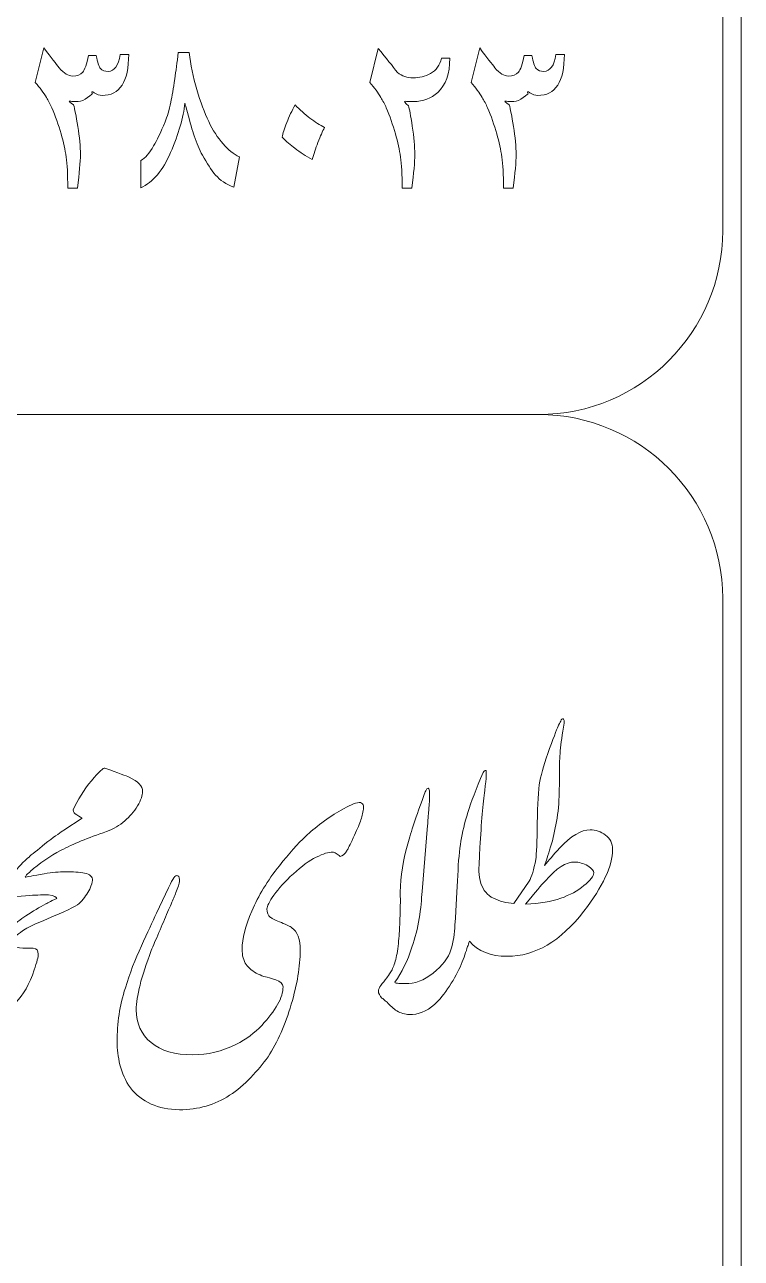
# Model space of a CAD drawing. Header units: millimetres. Extents: x 62 to 462, y 96 to 456.
# Drawn here: x 443.06 to 462.31, y 393.12 to 426.28 of the extents above; entities that cross this region are included whole.
import ezdxf

# ---------------------------------------------------------------- set-up
doc = ezdxf.new("R2010")
doc.units = ezdxf.units.MM
doc.header["$MEASUREMENT"] = 0
doc.layers.add('Layer 1', color=7, linetype='Continuous')

msp = doc.modelspace()

# ---------------------------------------------------------------- linework, layer by layer
at = {"layer": 'Layer 1', "color": 242, "lineweight": 18}
msp.add_lwpolyline([(62.3067, 95.8033), (462.3067, 95.8033), (462.3067, 455.8033), (62.3067, 455.8033), (62.3067, 95.8033)], close=True, dxfattribs=at)
at = {"layer": 'Layer 1', "color": 250, "lineweight": 18}
for points, knots in [([(427.2442, 455.3033), (427.2442, 455.3033), (456.8692, 455.3033), (456.8692, 455.3033), (459.5887, 455.3033), (461.8067, 453.0853), (461.8067, 450.3658), (461.8067, 450.3658), (461.8067, 420.7408), (461.8067, 420.7408), (461.8067, 418.0213), (459.5887, 415.8033), (456.8692, 415.8033), (456.8692, 415.8033), (427.2442, 415.8033), (427.2442, 415.8033), (424.5247, 415.8033), (422.3067, 418.0213), (422.3067, 420.7408), (422.3067, 420.7408), (422.3067, 450.3658), (422.3067, 450.3658), (422.3067, 453.0853), (424.5247, 455.3033), (427.2442, 455.3033)], [0, 0, 0, 0, 0.125, 0.125, 0.125, 0.25, 0.25, 0.25, 0.375, 0.375, 0.375, 0.5, 0.5, 0.5, 0.625, 0.625, 0.625, 0.75, 0.75, 0.75, 0.875, 0.875, 0.875, 1, 1, 1, 1]), ([(427.2442, 415.8033), (427.2442, 415.8033), (456.8692, 415.8033), (456.8692, 415.8033), (459.5887, 415.8033), (461.8067, 413.5853), (461.8067, 410.8658), (461.8067, 410.8658), (461.8067, 381.2408), (461.8067, 381.2408), (461.8067, 378.5213), (459.5887, 376.3033), (456.8692, 376.3033), (456.8692, 376.3033), (427.2442, 376.3033), (427.2442, 376.3033), (424.5247, 376.3033), (422.3067, 378.5213), (422.3067, 381.2408), (422.3067, 381.2408), (422.3067, 410.8658), (422.3067, 410.8658), (422.3067, 413.5853), (424.5247, 415.8033), (427.2442, 415.8033)], [0, 0, 0, 0, 0.125, 0.125, 0.125, 0.25, 0.25, 0.25, 0.375, 0.375, 0.375, 0.5, 0.5, 0.5, 0.625, 0.625, 0.625, 0.75, 0.75, 0.75, 0.875, 0.875, 0.875, 1, 1, 1, 1]), ([(455.2545, 403.5187), (455.2646, 403.4086), (455.2848, 403.3024), (455.3145, 403.1993), (455.3749, 403.0135), (455.4863, 402.8788), (455.6489, 402.7998), (455.8115, 402.7209), (455.995, 402.6744), (456.1994, 402.6605), (456.1994, 402.6605), (456.6081, 403.2597), (456.6081, 403.2597), (456.6755, 403.3735), (456.7358, 403.5663), (456.7846, 403.838), (456.8078, 403.9866), (456.8218, 404.3164), (456.8264, 404.8204), (456.8311, 405.3267), (456.8519, 405.703), (456.8938, 405.9468), (456.9402, 406.1744), (457.0285, 406.467), (457.1585, 406.827), (457.2909, 407.1892), (457.3721, 407.3983), (457.4001, 407.4541), (457.4302, 407.5098), (457.4535, 407.5562), (457.4721, 407.5934), (457.4953, 407.6306), (457.5162, 407.6375), (457.5324, 407.6166), (457.551, 407.5957), (457.5556, 407.5608), (457.5463, 407.5098), (457.4975, 407.2055), (457.4628, 406.9593), (457.4442, 406.7666), (457.4279, 406.5738), (457.4186, 406.3904), (457.4209, 406.2162), (457.4233, 406.042), (457.4209, 405.8167), (457.4116, 405.5403), (457.4024, 405.264), (457.3745, 405.0085), (457.3281, 404.7763), (457.284, 404.5417), (457.2282, 404.3164), (457.1585, 404.0958), (457.0912, 403.8775), (457.0447, 403.7381), (457.0238, 403.6777), (457.133, 403.8148), (457.2654, 403.9704), (457.4256, 404.1492), (457.7275, 404.4767), (458.0038, 404.6392), (458.2478, 404.6392), (458.3964, 404.6392), (458.5334, 404.5904), (458.6565, 404.4952), (458.7819, 404.4047), (458.847, 404.2769), (458.847, 404.1074), (458.847, 403.6708), (458.5891, 403.1203), (458.0782, 402.4515), (457.4511, 401.6432), (456.766, 401.2392), (456.0228, 401.2392), (455.5752, 401.2392), (455.236, 401.3748), (455.0037, 401.648), (454.9869, 401.5936), (454.9705, 401.544), (454.9544, 401.4994), (454.9149, 401.3646), (454.8569, 401.2044), (454.7802, 401.0209), (454.706, 400.8374), (454.6014, 400.6423), (454.4691, 400.438), (454.3344, 400.2336), (454.1997, 400.0687), (454.0626, 399.941), (453.8513, 399.7575), (453.6261, 399.6692), (453.3892, 399.6739), (453.2684, 399.6785), (453.1569, 399.711), (453.0571, 399.7714), (452.9618, 399.8341), (452.8736, 399.913), (452.7923, 400.0037), (452.7179, 400.0618), (452.6738, 400.1012), (452.6552, 400.1175), (452.5925, 400.1779), (452.56, 400.2382), (452.56, 400.3009), (452.56, 400.3473), (452.5833, 400.4008), (452.6274, 400.4588), (452.6738, 400.5169), (452.7249, 400.5842), (452.7853, 400.6562), (452.8109, 400.6911), (452.848, 400.7469), (452.8921, 400.8189), (452.9386, 400.8909), (452.9781, 400.9883), (453.0129, 401.1091), (453.0454, 401.2276), (453.0756, 401.3855), (453.0965, 401.5806), (453.1151, 401.7757), (453.1267, 401.9452), (453.1313, 402.0846), (453.1313, 402.0846), (453.1452, 402.5073), (453.1452, 402.5073), (453.1499, 402.6513), (453.1499, 402.8045), (453.1452, 402.9624), (453.1545, 403.3806), (453.2265, 403.8334), (453.3636, 404.3234), (453.4588, 404.6555), (453.6098, 405.1015), (453.8188, 405.6635), (453.8327, 405.7007), (453.8467, 405.7239), (453.8606, 405.7378), (453.8722, 405.7517), (453.8838, 405.7586), (453.8931, 405.7586), (453.9257, 405.754), (453.9396, 405.6681), (453.9349, 405.5009), (453.9303, 405.4196), (453.921, 405.2872), (453.907, 405.1061), (453.8931, 404.9203), (453.8838, 404.8019), (453.8791, 404.7531), (453.8791, 404.7531), (453.7305, 402.9834), (453.7305, 402.9834), (453.7212, 402.7697), (453.6957, 402.5281), (453.6562, 402.2541), (453.6098, 401.9916), (453.5448, 401.7362), (453.4588, 401.4853), (453.3404, 401.1185), (453.1871, 400.8026), (453.0013, 400.5401), (453.0105, 400.5215), (453.0478, 400.5123), (453.1105, 400.5123), (453.1105, 400.5123), (453.2823, 400.5053), (453.2823, 400.5053), (453.5308, 400.4961), (453.7793, 400.5913), (454.0301, 400.7887), (454.2786, 400.9861), (454.4389, 401.1951), (454.5062, 401.4134), (454.5736, 401.6341), (454.6107, 401.8547), (454.6154, 402.0776), (454.6455, 402.5908), (454.6711, 403.0368), (454.6897, 403.4153), (454.7083, 403.7939), (454.7361, 404.1004), (454.7756, 404.3373), (454.8128, 404.572), (454.8755, 404.8297), (454.9614, 405.1061), (455.0474, 405.3824), (455.1844, 405.7401), (455.3702, 406.1814), (455.398, 406.2255), (455.4212, 406.2441), (455.4445, 406.2348), (455.4677, 406.2255), (455.4585, 406.049), (455.4143, 405.7007), (455.3702, 405.3546), (455.326, 404.8414), (455.2819, 404.1609), (455.2773, 403.9839), (455.2683, 403.7706), (455.2545, 403.5187)], [0, 0, 0, 0, 0.0151515, 0.0151515, 0.0151515, 0.030303, 0.030303, 0.030303, 0.0454545, 0.0454545, 0.0454545, 0.0606061, 0.0606061, 0.0606061, 0.0757576, 0.0757576, 0.0757576, 0.0909091, 0.0909091, 0.0909091, 0.1060606, 0.1060606, 0.1060606, 0.1212121, 0.1212121, 0.1212121, 0.1363636, 0.1363636, 0.1363636, 0.1515152, 0.1515152, 0.1515152, 0.1666667, 0.1666667, 0.1666667, 0.1818182, 0.1818182, 0.1818182, 0.1969697, 0.1969697, 0.1969697, 0.2121212, 0.2121212, 0.2121212, 0.2272727, 0.2272727, 0.2272727, 0.2424242, 0.2424242, 0.2424242, 0.2575758, 0.2575758, 0.2575758, 0.2727273, 0.2727273, 0.2727273, 0.2878788, 0.2878788, 0.2878788, 0.3030303, 0.3030303, 0.3030303, 0.3181818, 0.3181818, 0.3181818, 0.3333333, 0.3333333, 0.3333333, 0.3484848, 0.3484848, 0.3484848, 0.3636364, 0.3636364, 0.3636364, 0.3787879, 0.3787879, 0.3787879, 0.3939394, 0.3939394, 0.3939394, 0.4090909, 0.4090909, 0.4090909, 0.4242424, 0.4242424, 0.4242424, 0.4393939, 0.4393939, 0.4393939, 0.4545455, 0.4545455, 0.4545455, 0.469697, 0.469697, 0.469697, 0.4848485, 0.4848485, 0.4848485, 0.5, 0.5, 0.5, 0.5151515, 0.5151515, 0.5151515, 0.530303, 0.530303, 0.530303, 0.5454545, 0.5454545, 0.5454545, 0.5606061, 0.5606061, 0.5606061, 0.5757576, 0.5757576, 0.5757576, 0.5909091, 0.5909091, 0.5909091, 0.6060606, 0.6060606, 0.6060606, 0.6212121, 0.6212121, 0.6212121, 0.6363636, 0.6363636, 0.6363636, 0.6515152, 0.6515152, 0.6515152, 0.6666667, 0.6666667, 0.6666667, 0.6818182, 0.6818182, 0.6818182, 0.6969697, 0.6969697, 0.6969697, 0.7121212, 0.7121212, 0.7121212, 0.7272727, 0.7272727, 0.7272727, 0.7424242, 0.7424242, 0.7424242, 0.7575758, 0.7575758, 0.7575758, 0.7727273, 0.7727273, 0.7727273, 0.7878788, 0.7878788, 0.7878788, 0.8030303, 0.8030303, 0.8030303, 0.8181818, 0.8181818, 0.8181818, 0.8333333, 0.8333333, 0.8333333, 0.8484848, 0.8484848, 0.8484848, 0.8636364, 0.8636364, 0.8636364, 0.8787879, 0.8787879, 0.8787879, 0.8939394, 0.8939394, 0.8939394, 0.9090909, 0.9090909, 0.9090909, 0.9242424, 0.9242424, 0.9242424, 0.9393939, 0.9393939, 0.9393939, 0.9545455, 0.9545455, 0.9545455, 0.969697, 0.969697, 0.969697, 0.9848485, 0.9848485, 0.9848485, 1, 1, 1, 1]), ([(443.1912, 403.9262), (443.305, 404.0215), (443.4676, 404.1516), (443.6812, 404.3211), (443.8903, 404.479), (444.032, 404.5835), (444.1109, 404.6323), (444.1109, 404.6323), (444.5986, 404.9528), (444.5986, 404.9528), (444.5871, 404.9621), (444.5383, 404.9922), (444.457, 405.041), (444.3943, 405.0736), (444.3617, 405.1177), (444.3617, 405.1781), (444.4802, 405.4405), (444.6428, 405.7007), (444.8518, 405.9608), (445.0561, 406.2046), (445.1746, 406.3161), (445.2118, 406.2929), (445.5787, 406.1675), (445.7971, 406.0862), (445.8644, 406.056), (446.1059, 405.9421), (446.2267, 405.8121), (446.2267, 405.6681), (446.2267, 405.5683), (446.1802, 405.4382), (446.0897, 405.2803), (445.9898, 405.1247), (445.876, 404.9922), (445.7505, 404.8785), (445.6089, 404.7601), (445.444, 404.6648), (445.2535, 404.5928), (444.7589, 404.4256), (444.3548, 404.2584), (444.0389, 404.0912), (443.7281, 403.9289), (443.4487, 403.7374), (443.2032, 403.5146), (443.2032, 403.5146), (443.1935, 403.499), (443.1935, 403.499), (443.1425, 403.4687), (443.11, 403.4385), (443.0937, 403.4107), (443.0774, 403.3828), (443.0705, 403.3689), (443.0705, 403.3643), (443.11, 403.3735), (443.2818, 403.4038), (443.5814, 403.4595), (443.802, 403.4943), (443.9879, 403.5129), (444.1387, 403.5129), (444.3547, 403.5129), (444.5335, 403.499), (444.6682, 403.4734), (444.8099, 403.4455), (444.8797, 403.3806), (444.8797, 403.276), (444.8797, 403.2342), (444.8541, 403.1576), (444.8053, 403.0437), (444.7403, 402.9253), (444.659, 402.8068), (444.5591, 402.6908), (444.4918, 402.6118), (444.2502, 402.4886), (443.8345, 402.3168), (443.4211, 402.1426), (443.1657, 402.0265), (443.0705, 401.9662), (442.9752, 401.9034), (442.9032, 401.8523), (442.8521, 401.8129), (442.8247, 401.7767), (442.7947, 401.7497), (442.7623, 401.7327), (442.6914, 401.6513), (442.682, 401.5867), (442.736, 401.5388), (442.7894, 401.4877), (442.88, 401.4621), (443.0078, 401.4599), (443.1354, 401.4575), (443.2284, 401.4575), (443.2864, 401.4575), (443.377, 401.4482), (443.4235, 401.3948), (443.4235, 401.2996), (443.4235, 401.2322), (443.3863, 401.0883), (443.3143, 400.8723), (443.1866, 400.4914), (443.0217, 400.1987), (442.8173, 399.9944), (442.6037, 399.7807), (442.3714, 399.6739), (442.116, 399.6739), (441.8767, 399.6739), (441.6886, 399.7946), (441.5516, 400.0338), (441.4473, 400.2243), (441.3834, 400.4456), (441.362, 400.6972), (441.2696, 400.558), (441.1447, 400.3755), (440.9871, 400.1499), (440.8919, 400.0315), (440.8107, 399.9479), (440.741, 399.8991), (440.6504, 399.8341), (440.5598, 399.783), (440.4669, 399.7459), (440.3741, 399.7064), (440.2719, 399.6762), (440.1604, 399.6507), (440.0489, 399.6251), (439.9398, 399.5995), (439.8306, 399.5717), (439.8306, 399.5717), (439.3801, 399.4625), (439.3801, 399.4625), (439.1989, 399.4323), (439.0874, 399.4277), (439.0479, 399.4486), (439.0479, 399.5136), (439.1222, 399.5926), (439.2732, 399.6878), (439.4079, 399.7737), (439.5473, 399.862), (439.6866, 399.9503), (439.8283, 400.0385), (439.9676, 400.1245), (440.1093, 400.2104), (440.4669, 400.4612), (440.7363, 400.6957), (440.9129, 400.9117), (441.0476, 401.0813), (441.1544, 401.2276), (441.2311, 401.3553), (441.2821, 401.4273), (441.3565, 401.5527), (441.4563, 401.7293), (441.4563, 401.7293), (441.5222, 401.8641), (441.5222, 401.8641), (441.5379, 401.901), (441.5547, 401.9364), (441.5725, 401.9708), (441.5807, 401.9873), (441.589, 402.0032), (441.5976, 402.0187), (441.5976, 402.0187), (441.7489, 402.3285), (441.7489, 402.3285), (441.8163, 402.4678), (441.8837, 402.5816), (441.9464, 402.6675), (442.0044, 402.7535), (442.0602, 402.7953), (442.1089, 402.7906), (442.1554, 402.7674), (442.1693, 402.7233), (442.1507, 402.6536), (442.0997, 402.5049), (442.0694, 402.4074), (442.0555, 402.361), (442.004, 402.1896), (441.9703, 402.054), (441.9554, 401.956), (441.9783, 401.5452), (442.0453, 401.3225), (442.1577, 401.2857), (442.2065, 401.3367), (442.2785, 401.4459), (442.369, 401.6131), (442.4225, 401.713), (442.4643, 401.7803), (442.4898, 401.8175), (442.4966, 401.826), (442.5043, 401.8332), (442.5131, 401.8395), (442.554, 401.8897), (442.6045, 401.943), (442.6616, 401.9963), (442.8033, 402.1241), (442.9451, 402.2332), (443.0913, 402.3285), (443.2772, 402.4515), (443.456, 402.5584), (443.6278, 402.6489), (443.6417, 402.6582), (443.7393, 402.707), (443.9205, 402.7929), (443.9205, 402.837), (443.8484, 402.8695), (443.7022, 402.8882), (443.5768, 402.8928), (443.4048, 402.8882), (443.1935, 402.8742), (443.1935, 402.8742), (442.4852, 402.8185), (442.4852, 402.8185), (442.4527, 402.8185), (442.4434, 402.8463), (442.4573, 402.8997), (442.4852, 403.0182), (442.5735, 403.1901), (442.7267, 403.4107), (442.8757, 403.6307), (443.0292, 403.7987), (443.1872, 403.9169), (443.1872, 403.9169), (443.1912, 403.9262), (443.1912, 403.9262)], [0, 0, 0, 0, 0.0136986, 0.0136986, 0.0136986, 0.0273973, 0.0273973, 0.0273973, 0.0410959, 0.0410959, 0.0410959, 0.0547945, 0.0547945, 0.0547945, 0.0684932, 0.0684932, 0.0684932, 0.0821918, 0.0821918, 0.0821918, 0.0958904, 0.0958904, 0.0958904, 0.109589, 0.109589, 0.109589, 0.1232877, 0.1232877, 0.1232877, 0.1369863, 0.1369863, 0.1369863, 0.1506849, 0.1506849, 0.1506849, 0.1643836, 0.1643836, 0.1643836, 0.1780822, 0.1780822, 0.1780822, 0.1917808, 0.1917808, 0.1917808, 0.2054795, 0.2054795, 0.2054795, 0.2191781, 0.2191781, 0.2191781, 0.2328767, 0.2328767, 0.2328767, 0.2465753, 0.2465753, 0.2465753, 0.260274, 0.260274, 0.260274, 0.2739726, 0.2739726, 0.2739726, 0.2876712, 0.2876712, 0.2876712, 0.3013699, 0.3013699, 0.3013699, 0.3150685, 0.3150685, 0.3150685, 0.3287671, 0.3287671, 0.3287671, 0.3424658, 0.3424658, 0.3424658, 0.3561644, 0.3561644, 0.3561644, 0.369863, 0.369863, 0.369863, 0.3835616, 0.3835616, 0.3835616, 0.3972603, 0.3972603, 0.3972603, 0.4109589, 0.4109589, 0.4109589, 0.4246575, 0.4246575, 0.4246575, 0.4383562, 0.4383562, 0.4383562, 0.4520548, 0.4520548, 0.4520548, 0.4657534, 0.4657534, 0.4657534, 0.4794521, 0.4794521, 0.4794521, 0.4931507, 0.4931507, 0.4931507, 0.5068493, 0.5068493, 0.5068493, 0.5205479, 0.5205479, 0.5205479, 0.5342466, 0.5342466, 0.5342466, 0.5479452, 0.5479452, 0.5479452, 0.5616438, 0.5616438, 0.5616438, 0.5753425, 0.5753425, 0.5753425, 0.5890411, 0.5890411, 0.5890411, 0.6027397, 0.6027397, 0.6027397, 0.6164384, 0.6164384, 0.6164384, 0.630137, 0.630137, 0.630137, 0.6438356, 0.6438356, 0.6438356, 0.6575342, 0.6575342, 0.6575342, 0.6712329, 0.6712329, 0.6712329, 0.6849315, 0.6849315, 0.6849315, 0.6986301, 0.6986301, 0.6986301, 0.7123288, 0.7123288, 0.7123288, 0.7260274, 0.7260274, 0.7260274, 0.739726, 0.739726, 0.739726, 0.7534247, 0.7534247, 0.7534247, 0.7671233, 0.7671233, 0.7671233, 0.7808219, 0.7808219, 0.7808219, 0.7945205, 0.7945205, 0.7945205, 0.8082192, 0.8082192, 0.8082192, 0.8219178, 0.8219178, 0.8219178, 0.8356164, 0.8356164, 0.8356164, 0.8493151, 0.8493151, 0.8493151, 0.8630137, 0.8630137, 0.8630137, 0.8767123, 0.8767123, 0.8767123, 0.890411, 0.890411, 0.890411, 0.9041096, 0.9041096, 0.9041096, 0.9178082, 0.9178082, 0.9178082, 0.9315068, 0.9315068, 0.9315068, 0.9452055, 0.9452055, 0.9452055, 0.9589041, 0.9589041, 0.9589041, 0.9726027, 0.9726027, 0.9726027, 0.9863014, 0.9863014, 0.9863014, 1, 1, 1, 1]), ([(452.1582, 405.199), (452.1419, 405.0852), (452.1117, 404.9761), (452.0746, 404.8692), (452.0351, 404.7624), (451.9724, 404.6137), (451.8842, 404.4233), (451.7959, 404.2329), (451.7425, 404.1236), (451.7239, 404.0958), (451.6519, 403.982), (451.5869, 403.9262), (451.5334, 403.9262), (451.4917, 403.9542), (451.4568, 403.9797), (451.4243, 404.0052), (451.3918, 404.0308), (451.3639, 404.0424), (451.336, 404.0424), (451.2223, 404.0424), (451.0737, 403.996), (450.8878, 403.903), (450.6997, 403.8101), (450.4977, 403.6615), (450.2747, 403.4572), (450.0517, 403.2528), (449.8776, 403.0623), (449.7522, 402.8858), (449.629, 402.7093), (449.5663, 402.5862), (449.5663, 402.5189), (449.5663, 402.419), (449.5966, 402.34), (449.6615, 402.2866), (449.715, 402.2448), (449.8125, 402.1984), (449.9542, 402.145), (450.0936, 402.0892), (450.1888, 402.0451), (450.2329, 402.0079), (450.3839, 401.9034), (450.4582, 401.699), (450.4582, 401.3948), (450.4582, 400.9744), (450.3793, 400.4914), (450.219, 399.9503), (450.0611, 399.4068), (449.852, 398.9377), (449.5942, 398.5381), (449.4619, 398.3524), (449.3086, 398.1666), (449.132, 397.9808), (448.9556, 397.7927), (448.7651, 397.6348), (448.5608, 397.5024), (448.1705, 397.2446), (447.72, 397.1146), (447.2137, 397.1146), (446.6377, 397.1238), (446.1988, 397.3189), (445.8992, 397.6998), (445.7645, 397.8949), (445.6693, 398.1016), (445.6182, 398.3199), (445.5648, 398.5381), (445.5392, 398.7449), (445.5392, 398.94), (445.5392, 399.1885), (445.5578, 399.4323), (445.5926, 399.6715), (445.6298, 399.9084), (445.6856, 400.1477), (445.7622, 400.3892), (445.8806, 400.7794), (446.0223, 401.1556), (446.1919, 401.5179), (446.359, 401.8802), (446.4937, 402.1728), (446.5982, 402.3958), (446.5982, 402.3958), (446.9188, 403.0763), (446.9188, 403.0763), (446.9559, 403.1529), (446.9931, 403.2272), (447.0349, 403.3016), (447.0744, 403.3735), (447.1115, 403.4084), (447.144, 403.4084), (447.1881, 403.4084), (447.2137, 403.3735), (447.216, 403.3016), (447.2184, 403.2272), (447.2091, 403.1738), (447.1905, 403.1366), (447.1417, 403.0066), (447.0976, 402.8951), (447.0627, 402.8068), (447.0256, 402.7186), (446.9722, 402.5908), (446.8978, 402.4237), (446.8258, 402.2541), (446.7469, 402.073), (446.6633, 401.8779), (446.5796, 401.6828), (446.51, 401.5226), (446.4566, 401.3948), (446.1895, 400.6888), (446.0548, 400.157), (446.0548, 399.8039), (446.0548, 399.4323), (446.1872, 399.1374), (446.4542, 398.919), (446.719, 398.7008), (447.093, 398.5916), (447.5737, 398.5916), (447.9731, 398.5916), (448.3586, 398.6845), (448.7326, 398.8703), (449.009, 399.0119), (449.2412, 399.1815), (449.427, 399.3813), (449.6128, 399.5809), (449.7545, 399.7691), (449.852, 399.9433), (449.9496, 400.1175), (449.9984, 400.2754), (449.9984, 400.4147), (449.9984, 400.5007), (449.9333, 400.5657), (449.8032, 400.6052), (449.6732, 400.647), (449.5803, 400.6748), (449.5222, 400.6888), (449.4665, 400.7004), (449.4014, 400.726), (449.3272, 400.7631), (449.1878, 400.8304), (449.081, 400.9163), (449.0066, 401.0185), (448.9346, 401.1208), (448.8975, 401.2601), (448.8975, 401.4367), (448.8975, 401.7037), (448.9857, 402.0451), (449.1599, 402.4562), (449.3341, 402.8695), (449.5803, 403.276), (449.8984, 403.6754), (450.1585, 404.0006), (450.3954, 404.2677), (450.6068, 404.4698), (450.7206, 404.5742), (450.8669, 404.695), (451.0434, 404.8274), (451.2199, 404.9621), (451.3918, 405.0759), (451.5613, 405.1711), (451.7657, 405.2896), (451.926, 405.3569), (452.0444, 405.3755), (452.0932, 405.3755), (452.128, 405.3546), (452.1466, 405.3151), (452.1629, 405.2733), (452.1675, 405.2362), (452.1582, 405.199)], [0, 0, 0, 0, 0.0181818, 0.0181818, 0.0181818, 0.0363636, 0.0363636, 0.0363636, 0.0545455, 0.0545455, 0.0545455, 0.0727273, 0.0727273, 0.0727273, 0.0909091, 0.0909091, 0.0909091, 0.1090909, 0.1090909, 0.1090909, 0.1272727, 0.1272727, 0.1272727, 0.1454545, 0.1454545, 0.1454545, 0.1636364, 0.1636364, 0.1636364, 0.1818182, 0.1818182, 0.1818182, 0.2, 0.2, 0.2, 0.2181818, 0.2181818, 0.2181818, 0.2363636, 0.2363636, 0.2363636, 0.2545455, 0.2545455, 0.2545455, 0.2727273, 0.2727273, 0.2727273, 0.2909091, 0.2909091, 0.2909091, 0.3090909, 0.3090909, 0.3090909, 0.3272727, 0.3272727, 0.3272727, 0.3454545, 0.3454545, 0.3454545, 0.3636364, 0.3636364, 0.3636364, 0.3818182, 0.3818182, 0.3818182, 0.4, 0.4, 0.4, 0.4181818, 0.4181818, 0.4181818, 0.4363636, 0.4363636, 0.4363636, 0.4545455, 0.4545455, 0.4545455, 0.4727273, 0.4727273, 0.4727273, 0.4909091, 0.4909091, 0.4909091, 0.5090909, 0.5090909, 0.5090909, 0.5272727, 0.5272727, 0.5272727, 0.5454545, 0.5454545, 0.5454545, 0.5636364, 0.5636364, 0.5636364, 0.5818182, 0.5818182, 0.5818182, 0.6, 0.6, 0.6, 0.6181818, 0.6181818, 0.6181818, 0.6363636, 0.6363636, 0.6363636, 0.6545455, 0.6545455, 0.6545455, 0.6727273, 0.6727273, 0.6727273, 0.6909091, 0.6909091, 0.6909091, 0.7090909, 0.7090909, 0.7090909, 0.7272727, 0.7272727, 0.7272727, 0.7454545, 0.7454545, 0.7454545, 0.7636364, 0.7636364, 0.7636364, 0.7818182, 0.7818182, 0.7818182, 0.8, 0.8, 0.8, 0.8181818, 0.8181818, 0.8181818, 0.8363636, 0.8363636, 0.8363636, 0.8545455, 0.8545455, 0.8545455, 0.8727273, 0.8727273, 0.8727273, 0.8909091, 0.8909091, 0.8909091, 0.9090909, 0.9090909, 0.9090909, 0.9272727, 0.9272727, 0.9272727, 0.9454545, 0.9454545, 0.9454545, 0.9636364, 0.9636364, 0.9636364, 0.9818182, 0.9818182, 0.9818182, 1, 1, 1, 1]), ([(458.3429, 403.4803), (458.3429, 403.5384), (458.2895, 403.6011), (458.1804, 403.6708), (458.0619, 403.7381), (457.9435, 403.773), (457.8251, 403.773), (457.609, 403.7823), (457.3443, 403.6103), (457.0378, 403.2621), (456.9448, 403.1668), (456.7706, 402.9601), (456.5129, 402.6419), (456.8938, 402.6605), (457.2073, 402.7139), (457.4558, 402.7998), (457.702, 402.8858), (457.911, 402.9996), (458.0782, 403.1389), (458.2547, 403.2806), (458.3429, 403.3944), (458.3429, 403.4803)], [0, 0, 0, 0, 0.1428571, 0.1428571, 0.1428571, 0.2857143, 0.2857143, 0.2857143, 0.4285714, 0.4285714, 0.4285714, 0.5714286, 0.5714286, 0.5714286, 0.7142857, 0.7142857, 0.7142857, 0.8571429, 0.8571429, 0.8571429, 1, 1, 1, 1])]:
    msp.add_open_spline(points, degree=3, knots=knots, dxfattribs=at)
at = {"layer": 'Layer 1', "color": 250, "lineweight": 9}
for points, knots in [([(445.3003, 425.0279), (445.4698, 425.0279), (445.5777, 425.1811), (445.623, 425.4865), (445.623, 425.4865), (445.8518, 425.4865), (445.8518, 425.4865), (445.8518, 424.7492), (445.6126, 424.3812), (445.1365, 424.3812), (445.0622, 424.3812), (444.9914, 424.4044), (444.9241, 424.4508), (444.8579, 424.4973), (444.8428, 424.488), (444.8823, 424.4218), (444.8846, 424.4334), (444.8393, 424.4021), (444.7453, 424.3266), (444.6617, 424.2569), (444.5769, 424.221), (444.491, 424.221), (444.4794, 424.221), (444.4655, 424.221), (444.448, 424.2198), (444.4306, 424.2186), (444.4109, 424.2175), (444.3888, 424.2175), (444.3482, 424.2175), (444.3076, 424.2221), (444.2681, 424.2302), (444.2286, 424.2384), (444.2623, 424.2035), (444.3714, 424.1257), (444.4016, 424.0224), (444.4388, 423.8285), (444.4852, 423.5441), (444.5316, 423.2608), (444.5549, 423.0077), (444.5549, 422.7859), (444.5549, 422.5978), (444.5282, 422.2994), (444.4736, 421.8919), (444.4736, 421.8919), (444.2147, 421.8919), (444.2147, 421.8919), (444.2147, 422.2541), (444.2007, 422.5328), (444.1729, 422.7267), (444.1438, 422.9206), (444.0986, 423.1284), (444.0347, 423.3502), (443.965, 423.5952), (443.8826, 423.8285), (443.7897, 424.048), (443.7444, 424.1501), (443.6957, 424.243), (443.6434, 424.3266), (443.5691, 424.452), (443.4693, 424.5867), (443.3439, 424.7318), (443.3439, 424.7318), (443.5761, 425.6572), (443.5761, 425.6572), (443.7735, 425.3936), (443.9093, 425.2171), (443.9836, 425.1266), (444.1137, 424.9768), (444.2321, 424.9013), (444.3412, 424.9013), (444.4655, 424.9013), (444.5572, 424.9373), (444.6164, 425.007), (444.6733, 425.0755), (444.7244, 425.2241), (444.7697, 425.4528), (444.7697, 425.4528), (444.981, 425.4528), (444.981, 425.4528), (445.0123, 425.2717), (445.0506, 425.1556), (445.0959, 425.1045), (445.1412, 425.0534), (445.2097, 425.0279), (445.3003, 425.0279)], [0, 0, 0, 0, 0.0357143, 0.0357143, 0.0357143, 0.0714286, 0.0714286, 0.0714286, 0.1071429, 0.1071429, 0.1071429, 0.1428571, 0.1428571, 0.1428571, 0.1785714, 0.1785714, 0.1785714, 0.2142857, 0.2142857, 0.2142857, 0.25, 0.25, 0.25, 0.2857143, 0.2857143, 0.2857143, 0.3214286, 0.3214286, 0.3214286, 0.3571429, 0.3571429, 0.3571429, 0.3928571, 0.3928571, 0.3928571, 0.4285714, 0.4285714, 0.4285714, 0.4642857, 0.4642857, 0.4642857, 0.5, 0.5, 0.5, 0.5357143, 0.5357143, 0.5357143, 0.5714286, 0.5714286, 0.5714286, 0.6071429, 0.6071429, 0.6071429, 0.6428571, 0.6428571, 0.6428571, 0.6785714, 0.6785714, 0.6785714, 0.7142857, 0.7142857, 0.7142857, 0.75, 0.75, 0.75, 0.7857143, 0.7857143, 0.7857143, 0.8214286, 0.8214286, 0.8214286, 0.8571429, 0.8571429, 0.8571429, 0.8928571, 0.8928571, 0.8928571, 0.9285714, 0.9285714, 0.9285714, 0.9642857, 0.9642857, 0.9642857, 1, 1, 1, 1]), ([(446.1745, 422.6292), (446.2952, 422.6977), (446.4102, 422.8289), (446.5216, 423.0239), (446.6075, 423.1714), (446.7097, 423.3873), (446.8281, 423.6706), (446.885, 423.8041), (446.9373, 423.9806), (446.9849, 424.2012), (447.0162, 424.358), (447.0511, 424.5658), (447.0894, 424.827), (447.1196, 425.0314), (447.1509, 425.2682), (447.1846, 425.5376), (447.1846, 425.5376), (447.4737, 425.5376), (447.4737, 425.5376), (447.5155, 425.2113), (447.584, 424.8793), (447.6815, 424.5426), (447.779, 424.2059), (447.8859, 423.9179), (448.002, 423.6776), (448.1099, 423.4477), (448.24, 423.248), (448.3898, 423.0785), (448.5233, 422.9217), (448.6684, 422.8068), (448.8252, 422.7313), (448.8252, 422.7313), (448.6754, 421.9116), (448.6754, 421.9116), (448.4687, 421.9929), (448.3062, 422.1032), (448.1866, 422.2414), (448.0681, 422.3795), (447.9497, 422.5583), (447.8313, 422.7754), (447.75, 422.9275), (447.6757, 423.1005), (447.6107, 423.2933), (447.5608, 423.4431), (447.5004, 423.6509), (447.4296, 423.9191), (447.3762, 424.1188), (447.3529, 424.2024), (447.3622, 424.1699), (447.3216, 423.7937), (447.1927, 423.3525), (446.9779, 422.8474), (446.7736, 422.3691), (446.5065, 422.0521), (446.1745, 421.8977), (446.1745, 421.8977), (446.1745, 422.6292), (446.1745, 422.6292)], [0, 0, 0, 0, 0.0526316, 0.0526316, 0.0526316, 0.1052632, 0.1052632, 0.1052632, 0.1578947, 0.1578947, 0.1578947, 0.2105263, 0.2105263, 0.2105263, 0.2631579, 0.2631579, 0.2631579, 0.3157895, 0.3157895, 0.3157895, 0.3684211, 0.3684211, 0.3684211, 0.4210526, 0.4210526, 0.4210526, 0.4736842, 0.4736842, 0.4736842, 0.5263158, 0.5263158, 0.5263158, 0.5789474, 0.5789474, 0.5789474, 0.6315789, 0.6315789, 0.6315789, 0.6842105, 0.6842105, 0.6842105, 0.7368421, 0.7368421, 0.7368421, 0.7894737, 0.7894737, 0.7894737, 0.8421053, 0.8421053, 0.8421053, 0.8947368, 0.8947368, 0.8947368, 0.9473684, 0.9473684, 0.9473684, 1, 1, 1, 1]), ([(453.489, 424.8537), (453.6597, 424.8537), (453.8141, 424.8932), (453.9546, 424.9698), (454.116, 425.0581), (454.2147, 425.1962), (454.2506, 425.3843), (454.2506, 425.3843), (454.4759, 425.3843), (454.4759, 425.3843), (454.4759, 424.9675), (454.3679, 424.6598), (454.152, 424.4625), (453.9755, 424.2999), (453.7607, 424.2175), (453.5099, 424.2175), (453.5099, 424.2175), (453.4588, 424.2175), (453.4588, 424.2175), (453.3857, 424.2175), (453.3265, 424.2198), (453.28, 424.2244), (453.2336, 424.2291), (453.2638, 424.1884), (453.3706, 424.1025), (453.3926, 424.0236), (453.4263, 423.8401), (453.4704, 423.5534), (453.5145, 423.2666), (453.5366, 423.01), (453.5366, 422.7859), (453.5366, 422.5978), (453.5099, 422.2994), (453.4553, 421.8919), (453.4553, 421.8919), (453.1964, 421.8919), (453.1964, 421.8919), (453.1964, 422.2541), (453.1825, 422.5328), (453.1546, 422.7267), (453.1256, 422.9206), (453.0803, 423.1284), (453.0165, 423.3502), (452.9456, 423.5952), (452.8644, 423.8285), (452.7715, 424.048), (452.7262, 424.1501), (452.6774, 424.243), (452.6252, 424.3266), (452.5509, 424.452), (452.451, 424.5867), (452.3256, 424.7318), (452.3256, 424.7318), (452.5532, 425.6467), (452.5532, 425.6467), (452.7668, 425.3832), (452.9398, 425.1684), (453.0745, 425), (453.1918, 424.9025), (453.3299, 424.8537), (453.489, 424.8537)], [0, 0, 0, 0, 0.05, 0.05, 0.05, 0.1, 0.1, 0.1, 0.15, 0.15, 0.15, 0.2, 0.2, 0.2, 0.25, 0.25, 0.25, 0.3, 0.3, 0.3, 0.35, 0.35, 0.35, 0.4, 0.4, 0.4, 0.45, 0.45, 0.45, 0.5, 0.5, 0.5, 0.55, 0.55, 0.55, 0.6, 0.6, 0.6, 0.65, 0.65, 0.65, 0.7, 0.7, 0.7, 0.75, 0.75, 0.75, 0.8, 0.8, 0.8, 0.85, 0.85, 0.85, 0.9, 0.9, 0.9, 0.95, 0.95, 0.95, 1, 1, 1, 1]), ([(457.0035, 425.0279), (457.173, 425.0279), (457.2809, 425.1811), (457.3262, 425.4865), (457.3262, 425.4865), (457.555, 425.4865), (457.555, 425.4865), (457.555, 424.7492), (457.3158, 424.3812), (456.8397, 424.3812), (456.7654, 424.3812), (456.6946, 424.4044), (456.6273, 424.4508), (456.5611, 424.4973), (456.546, 424.488), (456.5855, 424.4218), (456.5878, 424.4334), (456.5425, 424.4021), (456.4485, 424.3266), (456.3649, 424.2569), (456.2801, 424.221), (456.1942, 424.221), (456.1826, 424.221), (456.1687, 424.221), (456.1512, 424.2198), (456.1338, 424.2186), (456.1141, 424.2175), (456.092, 424.2175), (456.0514, 424.2175), (456.0108, 424.2221), (455.9713, 424.2302), (455.9318, 424.2384), (455.9655, 424.2035), (456.0746, 424.1257), (456.1048, 424.0224), (456.142, 423.8285), (456.1884, 423.5441), (456.2348, 423.2608), (456.2581, 423.0077), (456.2581, 422.7859), (456.2581, 422.5978), (456.2314, 422.2994), (456.1768, 421.8919), (456.1768, 421.8919), (455.9179, 421.8919), (455.9179, 421.8919), (455.9179, 422.2541), (455.9039, 422.5328), (455.8761, 422.7267), (455.847, 422.9206), (455.8018, 423.1284), (455.7379, 423.3502), (455.6682, 423.5952), (455.5858, 423.8285), (455.4929, 424.048), (455.4476, 424.1501), (455.3989, 424.243), (455.3466, 424.3266), (455.2723, 424.452), (455.1725, 424.5867), (455.0471, 424.7318), (455.0471, 424.7318), (455.2793, 425.6572), (455.2793, 425.6572), (455.4767, 425.3936), (455.6125, 425.2171), (455.6868, 425.1266), (455.8169, 424.9768), (455.9353, 424.9013), (456.0444, 424.9013), (456.1687, 424.9013), (456.2604, 424.9373), (456.3196, 425.007), (456.3765, 425.0755), (456.4276, 425.2241), (456.4729, 425.4528), (456.4729, 425.4528), (456.6842, 425.4528), (456.6842, 425.4528), (456.7155, 425.2717), (456.7538, 425.1556), (456.7991, 425.1045), (456.8444, 425.0534), (456.9129, 425.0279), (457.0035, 425.0279)], [0, 0, 0, 0, 0.0357143, 0.0357143, 0.0357143, 0.0714286, 0.0714286, 0.0714286, 0.1071429, 0.1071429, 0.1071429, 0.1428571, 0.1428571, 0.1428571, 0.1785714, 0.1785714, 0.1785714, 0.2142857, 0.2142857, 0.2142857, 0.25, 0.25, 0.25, 0.2857143, 0.2857143, 0.2857143, 0.3214286, 0.3214286, 0.3214286, 0.3571429, 0.3571429, 0.3571429, 0.3928571, 0.3928571, 0.3928571, 0.4285714, 0.4285714, 0.4285714, 0.4642857, 0.4642857, 0.4642857, 0.5, 0.5, 0.5, 0.5357143, 0.5357143, 0.5357143, 0.5714286, 0.5714286, 0.5714286, 0.6071429, 0.6071429, 0.6071429, 0.6428571, 0.6428571, 0.6428571, 0.6785714, 0.6785714, 0.6785714, 0.7142857, 0.7142857, 0.7142857, 0.75, 0.75, 0.75, 0.7857143, 0.7857143, 0.7857143, 0.8214286, 0.8214286, 0.8214286, 0.8571429, 0.8571429, 0.8571429, 0.8928571, 0.8928571, 0.8928571, 0.9285714, 0.9285714, 0.9285714, 0.9642857, 0.9642857, 0.9642857, 1, 1, 1, 1]), ([(450.7815, 422.664), (450.6108, 422.7522), (450.4564, 422.8509), (450.3182, 422.9601), (450.2033, 423.0483), (450.0872, 423.1481), (449.9711, 423.2584), (449.9943, 423.356), (450.0361, 423.4872), (450.0988, 423.652), (450.1615, 423.8157), (450.2358, 423.9748), (450.3217, 424.1257), (450.4506, 423.9922), (450.5841, 423.8738), (450.7211, 423.7705), (450.8593, 423.6671), (450.9881, 423.5835), (451.1112, 423.5174), (451.0566, 423.4198), (450.9986, 423.2875), (450.9359, 423.1191), (450.8732, 422.9519), (450.8221, 422.7998), (450.7815, 422.664)], [0, 0, 0, 0, 0.125, 0.125, 0.125, 0.25, 0.25, 0.25, 0.375, 0.375, 0.375, 0.5, 0.5, 0.5, 0.625, 0.625, 0.625, 0.75, 0.75, 0.75, 0.875, 0.875, 0.875, 1, 1, 1, 1])]:
    msp.add_open_spline(points, degree=3, knots=knots, dxfattribs=at)

doc.saveas('drawing.dxf')
